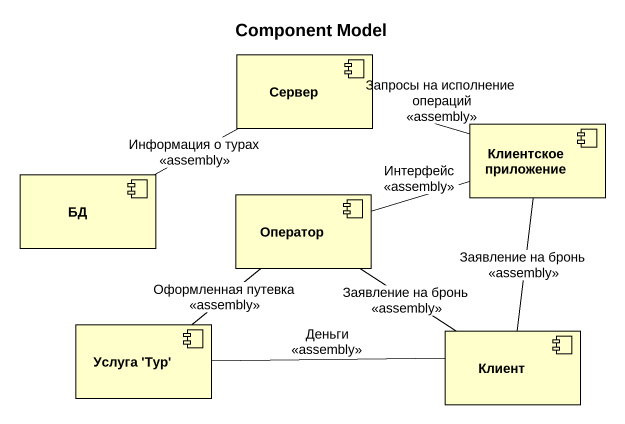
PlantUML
@startuml
title Component Model
component Сервер
component "Клиентское приложение" as Клиентское_приложение
component БД
component Оператор
component "Услуга 'Тур'" as Услуга_Тур
component Клиент
Сервер -left- БД : Информация о турах\n<<assembly>>
Клиентское_приложение -left- Сервер : Запросы на исполнение операций\n<<assembly>>
Клиентское_приложение -- Клиент : Заявление на бронь\n<<assembly>>
Оператор -right- Клиентское_приложение : Интерфейс\n<<assembly>>
Оператор -- Клиент : Заявление на бронь\n<<assembly>>
Услуга_Тур -up- Оператор : Оформленная путевка\n<<assembly>>
Услуга_Тур -right- Клиент : Деньги\n<<assembly>>
@enduml
